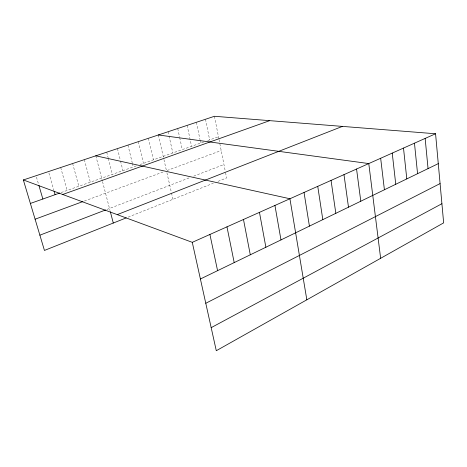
<?xml version="1.0" encoding="UTF-8"?>
<svg xmlns="http://www.w3.org/2000/svg" width="467" height="467" viewBox="0 0 467 467"><rect width="100%" height="100%" fill="white"/><g stroke="black" fill="none" stroke-linecap="round" stroke-linejoin="round"><path stroke-width="0.35" stroke-dasharray="2.33 1.75" d="M128.151 217.126L213.337 183.227M218.031 181.359L226.6 177.95L225.409 171.938M106.902 209.461L190.413 177.413M193.659 176.17L223.95 164.547M84.329 201.043L163.876 171.693M167.139 170.484L221.189 150.543M61.095 192.562L136.656 165.773M140.047 164.571L203.892 141.933M207.733 140.573L218.468 136.767M36.455 177.092L38.662 184.628M48.901 172.977L53.898 190.483M60.692 167.513L67.085 190.437M72.636 163.532L78.83 186.275M84.34 159.632L90.341 182.194M95.817 155.809L102.343 180.933M102.524 181.616L110.014 210.459M106.733 152.172L108.146 157.723M108.321 158.418L112.378 174.378M117.45 148.599L120.358 160.309M120.527 160.998L122.92 170.642M127.964 145.097L132.243 162.738M132.418 163.444L133.27 166.97M138.285 141.659L143.433 163.368M148.413 138.285L153.41 159.831M158.36 134.969L163.8 158.984M163.946 159.638L166.462 170.735M166.912 172.732L171.36 192.346M171.517 193.04L172.936 199.304M168.126 131.712L168.908 135.255M169.066 135.961L172.825 152.948M177.717 128.518L179.538 136.948M179.696 137.654L182.276 149.598M187.139 125.378L191.563 146.305M196.397 122.296L199.975 139.604M200.115 140.298L200.687 143.071M205.492 119.26L209.654 139.89M214.429 116.283L218.883 138.839M219.017 139.528L219.56 142.295M219.834 143.678L225.281 171.272"/><path stroke-width="0.7" d="M211.183 327.653L441.91 203.717M205.778 303.276L440.083 183.584M200.396 278.992L438.279 163.643M192.276 242.332L435.565 133.766L443.65 222.87L216.291 350.717L192.276 242.332L23.35 179.958L44.447 250.435L126.236 217.891M117.246 214.627L342.404 126.399M39.876 235.181L105.6 209.957M35.101 219.204L82.986 201.534M62.695 194.482L269.704 120.655M30.384 203.449L59.758 193.034M23.35 179.958L214.429 116.283L435.565 133.766M158.36 134.969L368.778 163.573L380.64 258.304M95.817 155.809L289.925 198.761L306.837 299.802M38.86 185.317L42.871 199.024M54.102 191.184L55.1 194.686M110.364 211.79L113.288 223.039M209.917 234.463L217.575 270.656M226.974 226.851L234.2 262.6M243.482 219.484L250.289 254.795M259.459 212.357L265.875 247.236M274.935 205.451L280.982 239.915M304.04 192.462L309.417 226.127M317.747 186.345L322.814 219.63M331.05 180.408L335.831 213.32M343.986 174.635L348.487 207.179M356.554 169.025L360.793 201.213M380.663 158.266L384.411 189.76M392.233 153.106L395.753 184.261M403.5 148.08L406.804 178.902M414.468 143.182L417.562 173.689M425.151 138.413L428.052 168.599"/></g></svg>
